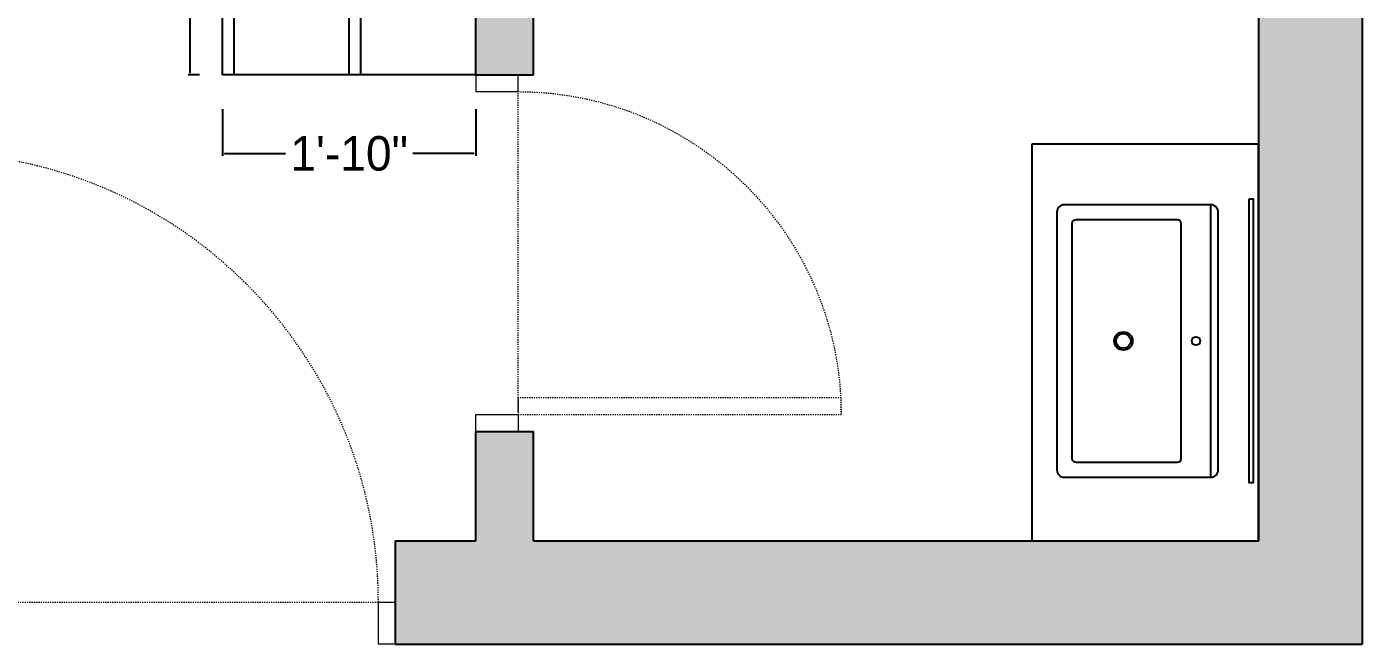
# Model space of a CAD drawing. Header units: inches. Extents: x 9636 to 21597, y -10243 to 557.
# Drawn here: x 9748.1 to 9864.1, y -6424.4 to -6370.7 of the extents above; entities that cross this region are included whole.
import ezdxf

# ---------------------------------------------------------------- set-up
doc = ezdxf.new("R2010")
doc.units = ezdxf.units.IN
doc.header["$MEASUREMENT"] = 0
for name, pattern in [('AUDIT_D_060311083008-3', [0]), ('DASHED2', [0.375, 0.25, -0.125]), ('HIDDEN', [0.375, 0.25, -0.125])]:
    doc.linetypes.add(name, pattern=pattern)
for name, color, linetype in [('A-DOOR', 251, 'AUDIT_D_060311083008-3'), ('A-Door-Frame', 1, 'Continuous'), ('A-Door-Swing', 8, 'HIDDEN'), ('IEL-HATCH-002', 7, 'Continuous')]:
    doc.layers.add(name, color=color, linetype=linetype)
doc.styles.add('HEMI', font='stylu.ttf')
doc.styles.get("Standard").update_dxf_attribs({"font": 'arial.ttf'})
doc.dimstyles.get("Standard").update_dxf_attribs({"dimtxt": 0.18, "dimasz": 0.18, "dimexe": 0.18, "dimexo": 0.0625, "dimgap": 0.09, "dimtad": 0, "dimtih": 1, "dimtoh": 1, "dimdec": 0, "dimzin": 0, "dimdsep": 46, "dimlunit": 4, "dimtxsty": 'Standard', "dimcen": 0.09, "dimadec": 0, "dimazin": 0, "dimtfac": 1, "dimtdec": 0, "dimtofl": 0, "dimtmove": 0, "dimatfit": 3, "dimfxl": 1, "dimtolj": 1, "dimtzin": 0, "dimarcsym": 0})

# ---------------------------------------------------------------- blocks, each defined once
blk = doc.blocks.new('*U122')
at = {"layer": 'A-Door-Frame', "lineweight": 5}
for p, q in [((0, -100), (0, 0)), ((845.5, -100), (845.5, 0))]:
    blk.add_line(p, q, dxfattribs=at)
for points in [[(0, -100), (40, -100), (40, 0), (0, 0)], [(845.5, -100), (805.5, -100), (805.5, 0), (845.5, 0)]]:
    blk.add_lwpolyline(points, dxfattribs=at)
at = {"layer": 'A-Door-Swing', "linetype": 'DASHED2', "lineweight": 5}
blk.add_line((46.8, 0), (812.3, 0), dxfattribs=at)
blk.add_lwpolyline([(40, 0), (40, 765.5), (80, 765.5), (80, 0)], close=True, dxfattribs=at)
blk.add_arc((40, 0), 765.5, 360, 90, dxfattribs=at)
blk = doc.blocks.new('*U11')
at = {"layer": 'A-Door-Frame', "lineweight": 5}
for p, q in [((0, -100), (0, 0)), ((1145.5, -100), (1145.5, 0))]:
    blk.add_line(p, q, dxfattribs=at)
for points in [[(0, -100), (40, -100), (40, 0), (0, 0)], [(1145.5, -100), (1105.5, -100), (1105.5, 0), (1145.5, 0)]]:
    blk.add_lwpolyline(points, dxfattribs=at)
at = {"layer": 'A-Door-Swing', "linetype": 'DASHED2', "lineweight": 5}
blk.add_line((49.5, 0), (1115, 0), dxfattribs=at)
blk.add_lwpolyline([(40, 0), (40, 1065.5), (80, 1065.5), (80, 0)], close=True, dxfattribs=at)
blk.add_arc((40, 0), 1065.5, 360, 90, dxfattribs=at)
blk = doc.blocks.new('BASIN23')
at = {"color": 252}
blk.add_line((4619.05, 4552.68), (4590.2, 4552.68), dxfattribs=at)
for points in [[(4618.28, 4553.45), (4590.97, 4553.45, 0.414214), (4590.2, 4552.68), (4590.2, 4537.16, 0.414214), (4590.97, 4536.39), (4618.28, 4536.39, 0.414214), (4619.05, 4537.16), (4619.05, 4552.68, 0.414214)], [(4617.07, 4549.53), (4592.18, 4549.53, 0.414214), (4591.79, 4549.14), (4591.79, 4538.37, 0.414214), (4592.18, 4537.98), (4617.07, 4537.98, 0.414214), (4617.46, 4538.37), (4617.46, 4549.14, 0.414214)]]:
    blk.add_lwpolyline(points, format="xyb", close=True, dxfattribs=at)
for centre, radius in [((4604.62, 4551.1), 0.455), ((4604.62, 4543.42), 0.971), ((4604.62, 4543.42), 0.777)]:
    blk.add_circle(centre, radius, dxfattribs=at)
blk = doc.blocks.new('*D161')
at = {"color": 254, "lineweight": -2, "transparency": 16777216}
for p, q in [((9765.09, -6377.92), (9765.09, -6381.95)), ((9787.09, -6377.92), (9787.09, -6381.95))]:
    blk.add_line(p, q, dxfattribs=at)
at = {"color": 5, "lineweight": -2, "transparency": 16777216}
for p, q in [((9765.27, -6381.77), (9770.56, -6381.77)), ((9786.91, -6381.77), (9781.63, -6381.77))]:
    blk.add_line(p, q, dxfattribs=at)
at = {"color": 5, "transparency": 16777216}
for points in [[(9765.27, -6381.74), (9765.27, -6381.8), (9765.09, -6381.77)], [(9786.91, -6381.74), (9786.91, -6381.8), (9787.09, -6381.77)]]:
    blk.add_solid(points, dxfattribs=at)
at = {"layer": 'Defpoints', "color": 0, "transparency": 16777216}
for p in [(9765.09, -6374.92), (9787.09, -6374.92), (9787.09, -6381.77)]:
    blk.add_point(p, dxfattribs=at)
at = {"color": 5, "transparency": 16777216, "insert": (9776.09, -6381.77), "char_height": 3, "attachment_point": 5, "style": 'HEMI'}
blk.add_mtext('\\A1;1\'-10"', dxfattribs=at)
blk = doc.blocks.new('*D162')
at = {"color": 254, "lineweight": -2, "transparency": 16777216}
for p, q in [((9763.09, -6273.92), (9762.09, -6273.92)), ((9763.09, -6374.92), (9762.09, -6374.92))]:
    blk.add_line(p, q, dxfattribs=at)
at = {"color": 5, "lineweight": -2, "transparency": 16777216}
for p, q in [((9762.27, -6274.1), (9762.27, -6322.76)), ((9762.27, -6374.74), (9762.27, -6326.07))]:
    blk.add_line(p, q, dxfattribs=at)
at = {"color": 5, "transparency": 16777216}
for points in [[(9762.24, -6274.1), (9762.3, -6274.1), (9762.27, -6273.92)], [(9762.24, -6374.74), (9762.3, -6374.74), (9762.27, -6374.92)]]:
    blk.add_solid(points, dxfattribs=at)
at = {"layer": 'Defpoints', "color": 0, "transparency": 16777216}
for p in [(9762.27, -6273.92), (9766.09, -6273.92), (9766.09, -6374.92)]:
    blk.add_point(p, dxfattribs=at)
at = {"color": 5, "transparency": 16777216, "insert": (9762.27, -6324.42), "char_height": 3, "attachment_point": 5, "style": 'HEMI'}
blk.add_mtext('\\A1;8\'-5"', dxfattribs=at)

msp = doc.modelspace()

# ---------------------------------------------------------------- hatches: boundary and pattern name
at = {"layer": 'IEL-HATCH-002', "true_color": 0xc7c8ca, "transparency": 33554687}
h = msp.add_hatch(color=9, dxfattribs=at)
h.dxf.hatch_style = 1
h.paths.add_polyline_path([(9636.09, -6381.92), (9636.09, -6424.42), (9738.09, -6424.42), (9738.09, -6420.75), (9738.09, -6415.42), (9650.09, -6415.42), (9650.09, -6410.42), (9645.09, -6410.42), (9645.09, -6381.92)])
h.paths.add_polyline_path([(9636.09, -6273.92), (9636.09, -6297.92), (9645.09, -6297.92), (9645.09, -6273.92)])
h.paths.add_polyline_path([(9636.09, -6195.42), (9636.09, -6273.92), (9855.09, -6273.92), (9855.09, -6267.42), (9645.09, -6267.42), (9645.09, -6195.42)])
h.paths.add_polyline_path([(9855.09, -6166.42), (9855.09, -6190.42), (9741.09, -6190.42), (9741.09, -6194.09), (9741.09, -6195.42), (9855.09, -6195.42), (9855.09, -6267.42), (9855.09, -6273.92), (9864.09, -6273.92), (9864.09, -6267.42), (9864.09, -6195.42), (9864.09, -6166.42), (9860.43, -6166.42)])
h.paths.add_polyline_path([(9855.09, -6273.92), (9855.09, -6415.42), (9835.39, -6415.42), (9792.09, -6415.42), (9792.09, -6405.92), (9787.09, -6405.92), (9787.09, -6415.42), (9780.09, -6415.42), (9780.09, -6424.42), (9864.09, -6424.42), (9864.09, -6273.92)])
h.paths.add_polyline_path([(9636.09, -5954.42), (9636.09, -5984.02), (9645.09, -5984.02), (9645.09, -5963.42), (9837.09, -5963.42), (9843.09, -5963.42), (9855.09, -5963.42), (9855.09, -6123.42), (9864.09, -6123.42), (9864.09, -5954.42)])
h.paths.add_polyline_path([(9636.09, -6076.02), (9636.09, -6094.02), (9645.09, -6094.02), (9645.09, -6076.02)], flags=17)
h.paths.add_polyline_path([(9636.09, -6167.02), (9636.09, -6195.42), (9711.09, -6195.42), (9711.09, -6190.42), (9645.09, -6190.42), (9645.09, -6167.02)])
h = msp.add_hatch(color=9, dxfattribs=at)
h.dxf.hatch_style = 1
h.paths.add_polyline_path([(9787.09, -6273.92), (9787.09, -6374.92), (9790.76, -6374.92), (9792.09, -6374.92), (9792.09, -6273.92)])

# ---------------------------------------------------------------- linework, layer by layer
for p, q in [((9855.09, -6267.42), (9855.09, -6415.42)), ((9864.09, -6267.42), (9864.09, -6424.42)), ((9766.09, -6374.92), (9766.09, -6273.92)), ((9787.09, -6374.92), (9787.09, -6273.92)), ((9792.09, -6374.92), (9792.09, -6273.92)), ((9765.09, -6374.92), (9765.09, -6324.42)), ((9787.09, -6374.92), (9765.09, -6374.92)), ((9787.09, -6374.92), (9792.09, -6374.92)), ((9787.09, -6415.42), (9787.09, -6405.92)), ((9787.09, -6405.92), (9792.09, -6405.92)), ((9792.09, -6415.42), (9792.09, -6405.92)), ((9780.09, -6415.42), (9787.09, -6415.42)), ((9780.09, -6415.42), (9780.09, -6424.42)), ((9792.09, -6415.42), (9855.09, -6415.42)), ((9780.09, -6424.42), (9864.09, -6424.42))]:
    msp.add_line(p, q)
at = {"color": 252, "true_color": 0x939598}
for p, q in [((9776.09, -6374.92), (9776.09, -6273.92)), ((9777.09, -6374.92), (9777.09, -6273.92))]:
    msp.add_line(p, q, dxfattribs=at)
msp.add_lwpolyline([(9835.39, -6380.94), (9835.39, -6415.42), (9855.09, -6415.42), (9855.09, -6380.94)], close=True)
at = {"color": 143, "true_color": 0x7aafdf}
msp.add_lwpolyline([(9854.24, -6385.73), (9854.24, -6410.36), (9854.65, -6410.36), (9854.65, -6385.73)], close=True, dxfattribs=at)

# ---------------------------------------------------------------- block references
at = {"xscale": 0.8209703137976561, "yscale": 0.8209703137976561, "zscale": 0.8209703137976561, "rotation": 269.9999999999999}
msp.add_blockref('BASIN23', (6113.33, -2617.8), dxfattribs=at)
at = {"layer": 'A-DOOR', "lineweight": 5, "xscale": -0.03666666666666651, "yscale": 0.03666666666666651, "zscale": 0.03666666666666651, "rotation": 270}
msp.add_blockref('*U122', (9790.76, -6405.92), dxfattribs=at)
at = {"layer": 'A-DOOR', "lineweight": 5, "xscale": 0.03666666666666651, "yscale": 0.03666666666666651, "zscale": 0.03666666666666651}
msp.add_blockref('*U11', (9738.09, -6420.75), dxfattribs=at)

# ---------------------------------------------------------------- dimensions: what is measured, and where the dimension line sits
for base, p1, p2, angle, picture, middle in [((9762.27, -6273.92), (9766.09, -6374.92), (9766.09, -6273.92), 90, '*D162', (9762.27, -6324.42)), ((9787.09, -6381.77), (9765.09, -6374.92), (9787.09, -6374.92), 180, '*D161', (9776.09, -6381.77))]:
    dim = msp.add_linear_dim(base=base, p1=p1, p2=p2, angle=angle, dimstyle='Standard', override={"dimtxt": 3, "dimexo": 3, "dimtxsty": 'HEMI', "dimclrd": 5, "dimclre": 254, "dimclrt": 5, "dimfxl": 0.03937, "dimarcsym": 1})
    dim.commit()
    dim.dimension.update_dxf_attribs({"geometry": picture, "text_midpoint": middle})

doc.saveas('drawing.dxf')
